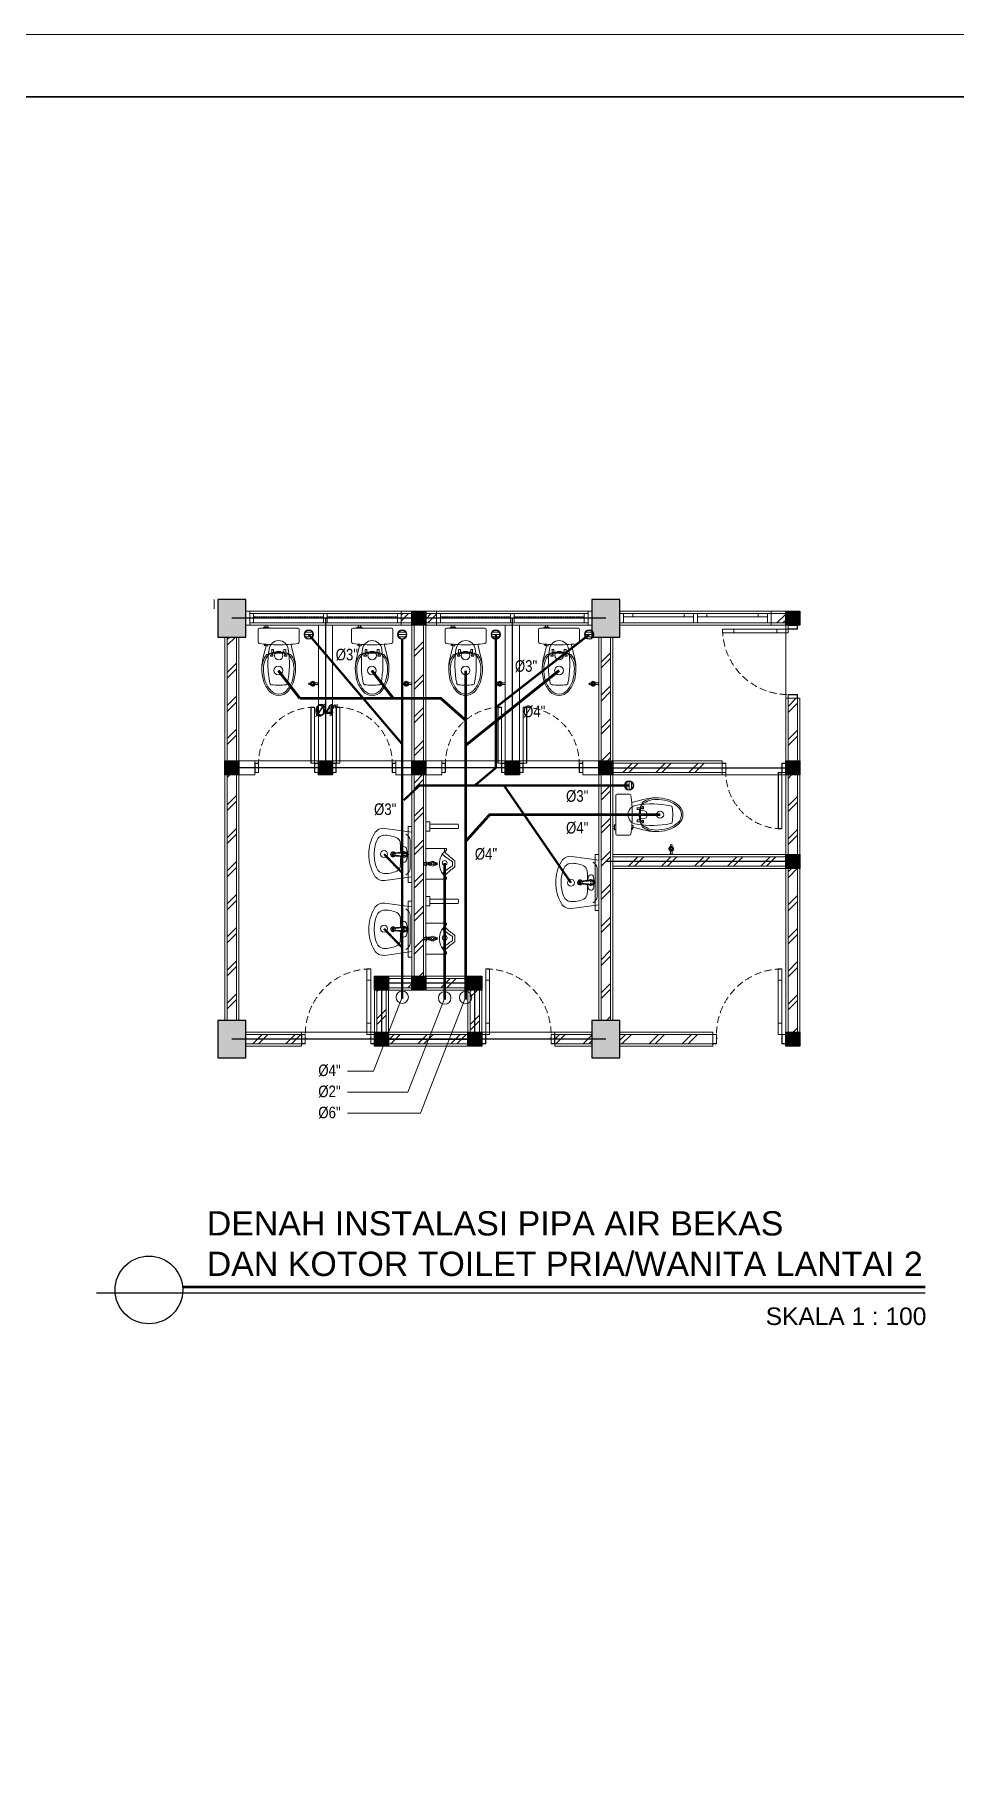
# Model space of a CAD drawing. Header units: millimetres. Extents: x -11 to 37583, y -101 to 28664.
# Drawn here: x 13374 to 16330, y 23124 to 28664 of the extents above; entities that cross this region are included whole.
import ezdxf
from ezdxf.enums import TextEntityAlignment as Align

# ---------------------------------------------------------------- set-up
doc = ezdxf.new("R2010")
doc.units = ezdxf.units.MM
for name, pattern in [('ACAD_ISO08W100', [36, 24, -3, 6, -3]), ('DASHED', [0.75, 0.5, -0.25]), ('HIDDEN', [0.375, 0.25, -0.125])]:
    doc.linetypes.add(name, pattern=pattern)
for name, color, linetype, lineweight in [('ars', 11, 'Continuous', 5), ('dinding', 5, 'Continuous', 15), ('GRS KOP', 1, 'Continuous', 35), ('KOLOM', 1, 'Continuous', 30), ('kop', 7, 'Continuous', 20), ('kus', 63, 'Continuous', 15), ('lan', 7, 'Continuous', 15), ('SANITAIR', 4, 'Continuous', 5), ('sol kol', 8, 'Continuous', 0)]:
    doc.layers.add(name, color=color, linetype=linetype, lineweight=lineweight)
doc.layers.add('as', color=1, linetype='Continuous', plot=False)
for name, color, linetype in [('D1', 1, 'Continuous'), ('D2', 3, 'Continuous'), ('HT', 8, 'Continuous'), ('JENDELA', 3, 'Continuous')]:
    doc.layers.add(name, color=color, linetype=linetype)
doc.styles.add('BARU', font='complex.shx')
doc.styles.add('NOT', font='ARIALN.TTF')
doc.styles.get("Standard").update_dxf_attribs({"font": 'arial.ttf'})
doc.styles.add('style2', font='verdana.ttf')
pattern_1 = [(45, (13257.82, 23018.58), (-53.033, 53.033), []), (45, (13276.57, 23018.58), (-53.033, 53.033), [])]

# ---------------------------------------------------------------- blocks, each defined once
blk = doc.blocks.new('KP')
at = {"layer": 'KOLOM'}
blk.add_lwpolyline([(0.075, -0.075), (-0.075, -0.075), (-0.075, 0.075), (0.075, 0.075), (0.075, -0.075)], dxfattribs=at)
blk = doc.blocks.new('washtafel L237 a')
for p, q in [((-0.279, -0.289), (-0.238, 0)), ((-0.238, 0), (0, 0)), ((0.238, 0), (0, 0)), ((0.279, -0.289), (0.238, 0)), ((-0.148, -0.019), (0, -0.019)), ((0, -0.179), (-0.006, -0.179)), ((0.148, -0.019), (0, -0.019)), ((0, -0.179), (0.006, -0.179)), ((0, -0.193), (-0.007, -0.193)), ((0, -0.202), (-0.007, -0.202)), ((0, -0.193), (0.007, -0.193)), ((0, -0.202), (0.007, -0.202))]:
    blk.add_line(p, q)
for centre, radius in [((-0.011, -0.085), 0.00488), ((0, -0.043), 0.00695), ((0, -0.043), 0.00529), ((0.011, -0.085), 0.00488)]:
    blk.add_circle(centre, radius)
for centre, radius, start, end in [((-0.148, -0.093), 0.0742, 90.0661, 157.5039), ((0.068, -0.281), 0.273, 154.0541, 184.6243), ((-0.117, -0.191), 0.0678, 92.544, 154.459), ((0.012, -2.103), 1.984, 91.1939, 93.8059), ((-0.055, -0.085), 0.0285, 98.132, 275.8135), ((-0.002, -0.336), 0.286, 89.6669, 101.6651), ((-0.049, -0.147), 0.0337, 40.1188, 95.4553), ((0, -0.084), 0.0312, 89.6915, 225.3566), ((-0.528, -0.216), 0.513, 2.5647, 13.8912), ((0.001, -0.2), 0.0272, 129.5111, 54.4666), ((0, -0.084), 0.0231, 89.5833, 212.8124), ((0.001, -0.2), 0.0234, 136.8784, 48.8129), ((-0.04, -0.126), 0.0267, 4.6349, 46.9394), ((-0.045, -0.113), 0.03, 5.694, 32.8124), ((-0.623, -0.171), 0.611, 359.8012, 5.694), ((-0.006, -0.173), 0.006, 179.8012, 270), ((0.002, -0.336), 0.286, 78.3349, 90.3331), ((0, -0.084), 0.0312, 314.6434, 90.3085), ((0, -0.084), 0.0231, 327.1876, 90.4167), ((0.006, -0.173), 0.006, 270, 0.1988), ((0.623, -0.171), 0.611, 174.306, 180.1988), ((0.04, -0.126), 0.0267, 133.0606, 175.3651), ((0.045, -0.113), 0.03, 147.1876, 174.306), ((0.528, -0.216), 0.513, 166.1088, 177.4353), ((0.049, -0.147), 0.0337, 84.5447, 139.8812), ((-0.012, -2.103), 1.984, 86.1941, 88.8061), ((0.055, -0.085), 0.0285, 264.1865, 81.868), ((0.117, -0.191), 0.0678, 25.541, 87.456), ((0.148, -0.093), 0.0742, 22.4961, 89.9339), ((-0.068, -0.281), 0.273, 355.3757, 25.9459), ((-0.17, -0.305), 0.11, 171.786, 240.1395), ((-0.119, -0.294), 0.0858, 186.0548, 250.1625), ((-0.007, -0.184), 0.009, 183.4751, 270), ((-0.007, -0.193), 0.009, 182.5647, 270), ((0.001, -0.2), 0.0119, 184.4951, 2.4242), ((0.007, -0.184), 0.009, 270, 356.5249), ((0.007, -0.193), 0.009, 270, 357.4353), ((0.119, -0.294), 0.0858, 289.8375, 353.9452), ((0.17, -0.305), 0.11, 299.8605, 8.214), ((-0.003, -0.017), 0.443, 239.9631, 270.4171), ((-0.001, 0.003), 0.406, 248.7209, 270.1375), ((0.001, 0.003), 0.406, 269.8625, 291.2791), ((0.003, -0.017), 0.443, 269.5829, 300.0369)]:
    blk.add_arc(centre, radius, start, end)
blk = doc.blocks.new('P 70')
at = {"linetype": 'HIDDEN', "ltscale": 0.3}
blk.add_lwpolyline([(-0.74, 0.1, -0.414214), (-0.04, 0.8, -1.303225)], format="xyb", dxfattribs=at)
for points in [[(-0.04, 0.8), (-0.08, 0.8), (-0.08, 0.68), (-0.04, 0.68)], [(-0.04, 0.68), (-0.08, 0.68), (-0.08, 0.22), (-0.04, 0.22)], [(-0.04, 0.1), (-0.08, 0.1), (-0.08, 0.22), (-0.04, 0.22)], [(-0.735, 0.06), (-0.74, 0.06), (-0.74, 0.061), (-0.74, 0.1), (-0.78, 0.1), (-0.78, 0), (-0.74, 0), (-0.74, 0.056), (-0.735, 0.058)], [(-0.742, 0.002), (-0.778, 0.002), (-0.778, 0.098), (-0.742, 0.098)], [(-0.045, 0.06), (-0.04, 0.06), (-0.04, 0.061), (-0.04, 0.1), (0, 0.1), (0, 0), (-0.04, 0), (-0.04, 0.056), (-0.045, 0.058)], [(-0.038, 0.002), (-0.002, 0.002), (-0.002, 0.098), (-0.038, 0.098)]]:
    blk.add_lwpolyline(points, close=True)
blk = doc.blocks.new('URINOIR ATAS')
for p, q in [((-0.165, 0), (-0.165, 0.215)), ((-0.16, 0.22), (-0.147, 0.22)), ((-0.133, 0.201), (-0.16, 0.201)), ((-0.133, 0.201), (-0.143, 0.218)), ((-0.027, 0.31), (0, 0.31)), ((-0.02, 0.286), (0, 0.286)), ((0.027, 0.31), (0, 0.31)), ((0.02, 0.286), (0, 0.286)), ((0.133, 0.201), (0.143, 0.218)), ((0.133, 0.201), (0.16, 0.201)), ((0.16, 0.22), (0.147, 0.22)), ((0.165, 0), (0.165, 0.215)), ((-0.165, 0), (0, 0)), ((-0.009, 0.01), (-0.026, 0)), ((-0.013, -0.017), (-0.013, 0)), ((-0.012, 0.117), (0.011, 0.117)), ((-0.011, 0.107), (0.011, 0.107)), ((-0.011, 0.097), (0.011, 0.097)), ((-0.009, 0.112), (-0.009, 0.107)), ((-0.009, 0.01), (0.011, 0.01)), ((-0.007, 0.113), (0.008, 0.113)), ((-0.003, 0.117), (-0.003, 0.113)), ((0.165, 0), (0, 0)), ((0.003, 0.117), (0.003, 0.113)), ((0.009, 0.112), (0.009, 0.107)), ((0.011, 0.01), (0.026, 0)), ((0.013, 0), (0.013, -0.017)), ((0.013, -0.017), (-0.013, -0.017))]:
    blk.add_line(p, q)
for points in [[(-0.011, 0.107, 0.164804), (-0.012, 0.107, 0.105758), (-0.013, 0.106, 0.068984), (-0.014, 0.104, 0.055178), (-0.014, 0.102, 0.055178), (-0.014, 0.1, 0.068984), (-0.013, 0.099, 0.105758), (-0.012, 0.098, 0.164804), (-0.011, 0.097, 0.164804), (-0.01, 0.098, 0.105758), (-0.009, 0.099, 0.068984), (-0.009, 0.1, 0.055178), (-0.009, 0.102, 0.055178), (-0.009, 0.104, 0.068984), (-0.009, 0.106, 0.105758), (-0.01, 0.107, 0.164804)], [(0, 0.097, 0.070821), (0.003, 0.098, 0.082428), (0.005, 0.099, 0.106823), (0.007, 0.101, 0.13413), (0.007, 0.102, 0.13413), (0.007, 0.104, 0.106823), (0.005, 0.106, 0.082428), (0.003, 0.107, 0.070821), (0, 0.107, 0.070821), (-0.003, 0.107, 0.082428), (-0.005, 0.106, 0.106823), (-0.007, 0.104, 0.13413), (-0.007, 0.102, 0.13413), (-0.007, 0.101, 0.106823), (-0.005, 0.099, 0.082428), (-0.003, 0.098, 0.070821)], [(0.011, 0.107, 0.164804), (0.01, 0.107, 0.105758), (0.009, 0.106, 0.068984), (0.009, 0.104, 0.055178), (0.008, 0.102, 0.055178), (0.009, 0.1, 0.068984), (0.009, 0.099, 0.105758), (0.01, 0.098, 0.164804), (0.011, 0.097, 0.164804), (0.012, 0.098, 0.105758), (0.013, 0.099, 0.068984), (0.013, 0.1, 0.055178), (0.014, 0.102, 0.055178), (0.014, 0.104, 0.068984), (0.013, 0.106, 0.105758), (0.012, 0.107, 0.164804)]]:
    blk.add_lwpolyline(points, format="xyb", close=True)
blk.add_lwpolyline([(0.007, 0.061), (0.013, 0.072), (0.007, 0.082), (-0.006, 0.082), (-0.012, 0.072), (-0.006, 0.061)], close=True)
for centre, radius in [((0, 0.072), 0.025), ((0, 0.032), 0.0106), ((0, 0.032), 0.00723)]:
    blk.add_circle(centre, radius)
for centre, radius, start, end in [((-0.16, 0.215), 0.005, 90, 180), ((-0.16, 0.196), 0.005, 90, 180), ((-0.147, 0.215), 0.005, 30.5859, 90), ((-0.151, 0.256), 0.055, 287.3602, 311.4179), ((0.001, 0.332), 0.187, 224.1477, 269.6422), ((-0.614, 0.718), 0.709, 314.7654, 324.2179), ((-0.477, 0.536), 0.518, 315.9836, 330.7336), ((-0.027, 0.295), 0.0148, 90, 144.2179), ((-0.02, 0.28), 0.00593, 90, 150.7336), ((-0.001, 0.332), 0.187, 270.3578, 315.8523), ((0.02, 0.28), 0.00593, 29.2664, 90), ((0.477, 0.536), 0.518, 209.2664, 224.0164), ((0.027, 0.295), 0.0148, 35.7821, 90), ((0.614, 0.718), 0.709, 215.7821, 225.2346), ((0.151, 0.256), 0.055, 228.5821, 252.6398), ((0.147, 0.215), 0.005, 90, 149.4141), ((0.16, 0.215), 0.005, 0, 90), ((0.16, 0.196), 0.005, 0, 90), ((0.12, 0.057), 0.137, 181.3482, 199.9236), ((0, 0.106), 0.0162, 43.0169, 136.9831), ((-0.007, 0.112), 0.00119, 90, 180), ((0.008, 0.112), 0.00119, 0, 90), ((-0.19, 0.062), 0.208, 345.4703, 357.6692)]:
    blk.add_arc(centre, radius, start, end)
blk = doc.blocks.new('P 60')
at = {"linetype": 'HIDDEN', "ltscale": 0.3}
blk.add_lwpolyline([(-0.64, 0.1, -0.414214), (-0.04, 0.7, -1.303225)], format="xyb", dxfattribs=at)
for points in [[(-0.04, 0.7), (-0.04, 0.1), (-0.08, 0.1), (-0.08, 0.7)], [(-0.042, 0.698), (-0.042, 0.102), (-0.078, 0.102), (-0.078, 0.698)], [(-0.635, 0.06), (-0.64, 0.06), (-0.64, 0.061), (-0.64, 0.1), (-0.68, 0.1), (-0.68, 0), (-0.64, 0), (-0.64, 0.056), (-0.635, 0.058)], [(-0.642, 0.002), (-0.678, 0.002), (-0.678, 0.098), (-0.642, 0.098)], [(-0.045, 0.06), (-0.04, 0.06), (-0.04, 0.061), (-0.04, 0.1), (0, 0.1), (0, 0), (-0.04, 0), (-0.04, 0.056), (-0.045, 0.058)], [(-0.038, 0.002), (-0.002, 0.002), (-0.002, 0.098), (-0.038, 0.098)]]:
    blk.add_lwpolyline(points, close=True)
blk = doc.blocks.new('KRAN ATAS')
for p, q in [((-0.019, 0.001), (-0.019, 0)), ((-0.019, 0), (0, 0)), ((-0.018, 0.002), (0, 0.002)), ((-0.009, 0.006), (-0.009, 0.04)), ((0.018, 0.002), (0, 0.002)), ((0.019, 0), (0, 0)), ((0.009, 0.006), (0.009, 0.04)), ((0.019, 0.001), (0.019, 0))]:
    blk.add_line(p, q)
for centre, radius, start, end in [((-0.021, 0.06), 0.0057, 92.509, 270.0343), ((-0.02, 0.06), 0.0057, 105.45, 257.2407), ((0, 0.06), 0.0223, 89.786, 270.2141), ((-0.015, 0.075), 0.0057, 47.464, 224.6597), ((-0.015, 0.074), 0.0057, 60.3207, 212.5415), ((-0.014, 0.046), 0.0057, 154.4974, 295.7282), ((-0.015, 0.045), 0.0057, 142.579, 307.6346), ((-0.018, 0.001), 0.0005, 90, 180), ((0, 0.06), 0.0162, 89.7094, 270.2949), ((-0.013, 0.006), 0.004, 270, 0), ((-0.041, 0.09), 0.0331, 343.1048, 7.2203), ((0, 0.06), 0.0102, 89.532, 270.4679), ((0, 0.096), 0.00865, 90, 191.4881), ((0, 0.08), 0.0057, 89.095, 165.324), ((0, 0.079), 0.0057, 89.095, 152.5938), ((0, 0.041), 0.0057, 205.9652, 266.0615), ((0, 0.04), 0.0057, 191.86, 266.0615), ((0, 0.096), 0.00865, 348.5119, 90), ((0, 0.08), 0.0057, 14.676, 90.905), ((0, 0.079), 0.0057, 27.4062, 90.905), ((0, 0.06), 0.0223, 269.7859, 90.214), ((0, 0.06), 0.0162, 269.7051, 90.2906), ((0, 0.06), 0.0102, 269.5321, 90.468), ((0, 0.04), 0.0057, 273.9385, 348.14), ((0, 0.041), 0.0057, 273.9385, 334.0348), ((0.041, 0.09), 0.0331, 172.7797, 196.8952), ((0.013, 0.006), 0.004, 180, 270), ((0.015, 0.045), 0.0057, 232.3654, 37.421), ((0.015, 0.075), 0.0057, 315.3403, 132.536), ((0.015, 0.074), 0.0057, 327.4585, 119.6793), ((0.014, 0.046), 0.0057, 244.2718, 25.5026), ((0.018, 0.001), 0.0005, 0, 90), ((0.021, 0.06), 0.0057, 269.9657, 87.491), ((0.02, 0.06), 0.0057, 282.7593, 74.55)]:
    blk.add_arc(centre, radius, start, end)
blk = doc.blocks.new('CLOSET ATAS')
for p, q in [((0, 0.207), (0, 0)), ((0.014, 0.22), (0.148, 0.22)), ((0, -0.206), (0, 0)), ((0.171, 0.13), (0.294, 0.161)), ((0.228, 0.073), (0.228, 0.058)), ((0.231, 0.075), (0.273, 0.075)), ((0.231, 0.055), (0.256, 0.055)), ((0.256, 0.055), (0.259, 0.063)), ((0.256, 0.055), (0.256, 0)), ((0.256, -0.055), (0.256, 0)), ((0.259, 0.063), (0.273, 0.063)), ((0.266, 0.075), (0.266, 0.088)), ((0.266, 0.063), (0.266, 0)), ((0.266, -0.063), (0.266, 0)), ((0.273, 0.075), (0.273, 0.063)), ((0.282, 0.125), (0.282, 0.107)), ((0.285, 0.085), (0.285, 0.065)), ((0.296, 0.088), (0.288, 0.088)), ((0.296, 0.062), (0.288, 0.062)), ((0.299, 0.085), (0.299, 0.065)), ((-0.013, -0.124), (-0.031, -0.124)), ((-0.031, -0.124), (-0.031, -0.146)), ((-0.031, -0.146), (-0.013, -0.146)), ((-0.013, -0.107), (-0.013, -0.164)), ((0.171, -0.138), (0.185, -0.138)), ((0.173, -0.116), (0.185, -0.116)), ((0.173, -0.151), (0.173, -0.138)), ((0.175, -0.154), (0.182, -0.154)), ((0.184, -0.138), (0.184, -0.151)), ((0.188, -0.119), (0.188, -0.136)), ((0.188, -0.134), (0.294, -0.161)), ((0.228, -0.073), (0.228, -0.058)), ((0.231, -0.055), (0.256, -0.055)), ((0.231, -0.075), (0.273, -0.075)), ((0.256, -0.055), (0.259, -0.063)), ((0.259, -0.063), (0.273, -0.063)), ((0.266, -0.075), (0.266, -0.088)), ((0.273, -0.075), (0.273, -0.063)), ((0.282, -0.125), (0.282, -0.107)), ((0.285, -0.065), (0.285, -0.085)), ((0.296, -0.062), (0.288, -0.062)), ((0.296, -0.088), (0.288, -0.088)), ((0.299, -0.065), (0.299, -0.085)), ((0.014, -0.22), (0.148, -0.22))]:
    blk.add_line(p, q)
blk.add_circle((0.292, 0), 0.046)
for centre, radius, start, end in [((0.014, 0.207), 0.0135, 90, 180), ((0.148, 0.205), 0.015, 8.087, 90), ((-1.27, 0.004), 1.447, 359.8599, 8.087), ((0.235, 0), 0.103, 95.4936, 264.5064), ((-1.27, -0.004), 1.447, 351.913, 0.1401), ((0.385, -0.951), 1.066, 79.0461, 98.6197), ((0.231, 0.073), 0.00271, 90, 180), ((0.231, 0.058), 0.00271, 180, 270), ((0.271, 0.088), 0.005, 138.7405, 180), ((0.429, -0.051), 0.215, 89.4826, 138.7405), ((0.287, 0.125), 0.005, 128.7411, 180), ((0.429, -0.051), 0.231, 89.4826, 128.7411), ((0.288, 0.085), 0.00307, 90, 180), ((0.288, 0.065), 0.00307, 180, 270), ((0.431, -0.32), 0.5, 75.2789, 105.8515), ((0.296, 0.085), 0.00307, 0, 90), ((0.296, 0.065), 0.00307, 270, 0), ((0.431, -0.32), 0.484, 75.2789, 90), ((0.465, -0.141), 0.302, 48.5371, 73.1314), ((0.465, -0.141), 0.318, 48.5371, 73.1314), ((0.585, 0.076), 0.02, 7.8459, 81.6038), ((0.035, 0), 0.575, 352.1541, 7.8459), ((0.59, 0), 0.114, 0, 48.6581), ((0.59, 0), 0.114, 311.3419, 0), ((0.59, 0), 0.13, 0, 48.6581), ((0.59, 0), 0.13, 311.3419, 0), ((-0.016, -0.123), 0.0171, 24.4122, 79.3868), ((-0.016, -0.147), 0.0171, 280.6132, 335.5878), ((0.175, -0.151), 0.00271, 180, 270), ((0.182, -0.151), 0.00271, 270, 0), ((0.185, -0.119), 0.00271, 0, 90), ((0.185, -0.136), 0.00271, 270, 0), ((0.385, 0.948), 1.063, 261.358, 280.9763), ((0.231, -0.058), 0.00271, 90, 180), ((0.231, -0.073), 0.00271, 180, 270), ((0.271, -0.088), 0.005, 180, 221.2595), ((0.429, 0.051), 0.215, 221.2595, 270.5174), ((0.287, -0.125), 0.005, 180, 231.2589), ((0.429, 0.051), 0.231, 231.2589, 270.5174), ((0.288, -0.065), 0.00307, 90, 180), ((0.288, -0.085), 0.00307, 180, 270), ((0.431, 0.32), 0.5, 254.1485, 284.7211), ((0.296, -0.065), 0.00307, 0, 90), ((0.296, -0.085), 0.00307, 270, 0), ((0.431, 0.32), 0.484, 270, 284.7211), ((0.465, 0.141), 0.302, 286.8686, 311.4629), ((0.465, 0.141), 0.318, 286.8686, 311.4629), ((0.585, -0.076), 0.02, 278.3962, 352.1541), ((0.014, -0.206), 0.0135, 180, 270), ((0.148, -0.205), 0.015, 270, 351.913)]:
    blk.add_arc(centre, radius, start, end)
blk = doc.blocks.new('*X4')
at = {"color": 0}
for p, q in [((18.499, 19.218), (18.572, 19.218)), ((18.491, 19.193), (18.579, 19.193)), ((18.499, 19.168), (18.572, 19.168))]:
    blk.add_line(p, q, dxfattribs=at)
blk = doc.blocks.new('SFLOOR')
for radius in [0.05, 0.0442]:
    blk.add_circle((0, 0), radius)
blk.add_blockref('*X4', (-18.535, -19.193))
blk = doc.blocks.new('K1')
at = {"layer": 'KOLOM'}
blk.add_lwpolyline([(0.2, 0.15), (-0.2, 0.15), (-0.2, -0.15), (0.2, -0.15), (0.2, 0.15)], dxfattribs=at)
blk = doc.blocks.new('kop')
at = {"layer": 'GRS KOP'}
blk.add_lwpolyline([(1, 54), (83, 54), (83, 1), (1, 1)], close=True, dxfattribs=at)
at = {"layer": 'kop', "color": 7}
blk.add_line((84, 55), (0, 55), dxfattribs=at)
at = {"layer": 'kop', "style": 'BARU', "flags": 4}
for p, height in [((73.8, 5.4), 0.35), ((80.303, 5.382), 0.25), ((73.8, 4.9), 0.35), ((80.303, 4.882), 0.25), ((73.8, 4.4), 0.35), ((80.303, 4.382), 0.25)]:
    blk.add_attdef('-', p, '', height=height, dxfattribs=at)
at = {"layer": 'kop', "flags": 4}
for tag, p in [('AR-00', (78.057, 2.648)), ('00', (81.238, 2.647))]:
    blk.add_attdef(tag, text='', height=0.35, dxfattribs=at).set_placement(p, align=Align.MIDDLE)

msp = doc.modelspace()

# ---------------------------------------------------------------- hatches: boundary and pattern name
at = {"layer": 'ars'}
h = msp.add_hatch(dxfattribs=at)
h.set_pattern_fill('TEMBOK', color=256, scale=75)
h.set_pattern_definition([(45, (14373.82, 23866.08), (-53.033, 53.033), []), (45, (14392.57, 23866.08), (-53.033, 53.033), [])])
h.paths.add_polyline_path([(14585.3, 26806.1), (14550.8, 26806.1), (14550.8, 26776.1), (14585.3, 26776.1)])
h = msp.add_hatch(dxfattribs=at)
h.set_pattern_fill('TEMBOK', color=256, scale=75)
h.set_pattern_definition(pattern_1)
h.paths.add_polyline_path([(14592.8, 26768.6), (14592.8, 25643.6), (14622.8, 25643.6), (14622.8, 26768.6)])
h = msp.add_hatch(dxfattribs=at)
h.set_pattern_fill('TEMBOK', color=256, scale=75)
h.set_pattern_definition([(45, (14465.32, 23866.08), (-53.033, 53.033), []), (45, (14484.07, 23866.08), (-53.033, 53.033), [])])
h.paths.add_polyline_path([(14664.8, 26806.1), (14630.3, 26806.1), (14630.3, 26776.1), (14664.8, 26776.1)])
h = msp.add_hatch(dxfattribs=at)
h.set_pattern_fill('TEMBOK', color=256, scale=75)
h.set_pattern_definition([(45, (13166.32, 23018.58), (-53.033, 53.033), []), (45, (13185.07, 23018.58), (-53.033, 53.033), [])])
h.paths.add_polyline_path([(15785.3, 26806.1), (15738.8, 26806.1), (15738.8, 26776.1), (15785.3, 26776.1)])
h = msp.add_hatch(dxfattribs=at)
h.set_pattern_fill('TEMBOK', color=256, scale=75)
h.set_pattern_definition(pattern_1)
h.paths.add_polyline_path([(14022.8, 26333.6), (14022.8, 26731.1), (13992.8, 26731.1), (13992.8, 26333.6)])
h = msp.add_hatch(dxfattribs=at)
h.set_pattern_fill('TEMBOK', color=256, scale=75)
h.set_pattern_definition(pattern_1)
h.paths.add_polyline_path([(15222.8, 25501.1), (15222.8, 26731.1), (15192.8, 26731.1), (15192.8, 25501.1)])
h = msp.add_hatch(dxfattribs=at)
h.set_pattern_fill('TEMBOK', color=256, scale=75)
h.set_pattern_definition(pattern_1)
h.paths.add_polyline_path([(15822.8, 26333.6), (15822.8, 26534.6), (15792.8, 26534.6), (15792.8, 26333.6)])
h = msp.add_hatch(dxfattribs=at)
h.set_pattern_fill('TEMBOK', color=256, scale=75)
h.set_pattern_definition(pattern_1)
h.paths.add_polyline_path([(15230.3, 26296.1), (15581.3, 26296.1), (15581.3, 26326.1), (15230.3, 26326.1)])
h = msp.add_hatch(dxfattribs=at)
h.set_pattern_fill('TEMBOK', color=256, scale=75)
h.set_pattern_definition(pattern_1)
h.paths.add_polyline_path([(13992.8, 26288.6), (13992.8, 25501.1), (14022.8, 25501.1), (14022.8, 26288.6)])
h = msp.add_hatch(dxfattribs=at)
h.set_pattern_fill('TEMBOK', color=256, scale=75)
h.set_pattern_definition(pattern_1)
h.paths.add_polyline_path([(15792.8, 26288.6), (15792.8, 25463.6), (15822.8, 25463.6), (15822.8, 26288.6)])
h = msp.add_hatch(dxfattribs=at)
h.set_pattern_fill('TEMBOK', color=256, scale=75)
h.set_pattern_definition(pattern_1)
h.paths.add_polyline_path([(15230.3, 25996.1), (15785.3, 25996.1), (15785.3, 26026.1), (15230.3, 26026.1)])
h = msp.add_hatch(dxfattribs=at)
h.set_pattern_fill('TEMBOK', color=256, scale=75)
h.set_pattern_definition(pattern_1)
h.paths.add_polyline_path([(14472.8, 25598.6), (14472.8, 25463.6), (14502.8, 25463.6), (14502.8, 25598.6)])
h = msp.add_hatch(dxfattribs=at)
h.set_pattern_fill('TEMBOK', color=256, scale=75)
h.set_pattern_definition(pattern_1)
h.paths.add_polyline_path([(14765.3, 25636.1), (14510.3, 25636.1), (14510.3, 25606.1), (14765.3, 25606.1)])
h = msp.add_hatch(dxfattribs=at)
h.set_pattern_fill('TEMBOK', color=256, scale=75)
h.set_pattern_definition(pattern_1)
h.paths.add_polyline_path([(14772.8, 25598.6), (14772.8, 25463.6), (14802.8, 25463.6), (14802.8, 25598.6)])
h = msp.add_hatch(dxfattribs=at)
h.set_pattern_fill('TEMBOK', color=256, scale=75)
h.set_pattern_definition(pattern_1)
h.paths.add_polyline_path([(14052.8, 25456.1), (14231.3, 25456.1), (14231.3, 25426.1), (14052.8, 25426.1)])
h = msp.add_hatch(dxfattribs=at)
h.set_pattern_fill('TEMBOK', color=256, scale=75)
h.set_pattern_definition(pattern_1)
h.paths.add_polyline_path([(14765.3, 25456.1), (14510.3, 25456.1), (14510.3, 25426.1), (14765.3, 25426.1)])
h = msp.add_hatch(dxfattribs=at)
h.set_pattern_fill('TEMBOK', color=256, scale=75)
h.set_pattern_definition(pattern_1)
h.paths.add_polyline_path([(15162.8, 25456.1), (15044.3, 25456.1), (15044.3, 25426.1), (15162.8, 25426.1)])
h = msp.add_hatch(dxfattribs=at)
h.set_pattern_fill('TEMBOK', color=256, scale=75)
h.set_pattern_definition(pattern_1)
h.paths.add_polyline_path([(15252.8, 25426.1), (15551.3, 25426.1), (15551.3, 25456.1), (15252.8, 25456.1)])
at = {"layer": 'sol kol'}
for points in [[(13962.8, 26851.1), (13962.8, 26731.1), (14052.8, 26731.1), (14052.8, 26851.1)], [(15162.8, 26851.1), (15162.8, 26731.1), (15252.8, 26731.1), (15252.8, 26851.1)], [(14585.3, 26813.6), (14630.3, 26813.6), (14630.3, 26768.6), (14585.3, 26768.6)], [(15830.3, 26768.6), (15785.3, 26768.6), (15785.3, 26813.6), (15830.3, 26813.6)], [(13985.3, 26333.6), (14030.3, 26333.6), (14030.3, 26288.6), (13985.3, 26288.6)], [(14285.3, 26333.6), (14330.3, 26333.6), (14330.3, 26288.6), (14285.3, 26288.6)], [(14585.3, 26333.6), (14630.3, 26333.6), (14630.3, 26288.6), (14585.3, 26288.6)], [(14885.3, 26333.6), (14930.3, 26333.6), (14930.3, 26288.6), (14885.3, 26288.6)], [(15185.3, 26333.6), (15230.3, 26333.6), (15230.3, 26288.6), (15185.3, 26288.6)], [(15830.3, 26288.6), (15785.3, 26288.6), (15785.3, 26333.6), (15830.3, 26333.6)], [(15830.3, 25988.6), (15785.3, 25988.6), (15785.3, 26033.6), (15830.3, 26033.6)], [(14465.3, 25643.6), (14510.3, 25643.6), (14510.3, 25598.6), (14465.3, 25598.6)], [(14585.3, 25643.6), (14630.3, 25643.6), (14630.3, 25598.6), (14585.3, 25598.6)], [(14765.3, 25643.6), (14810.3, 25643.6), (14810.3, 25598.6), (14765.3, 25598.6)], [(13962.8, 25501.1), (13962.8, 25381.1), (14052.8, 25381.1), (14052.8, 25501.1)], [(15162.8, 25501.1), (15162.8, 25381.1), (15252.8, 25381.1), (15252.8, 25501.1)], [(14465.3, 25463.6), (14510.3, 25463.6), (14510.3, 25418.6), (14465.3, 25418.6)], [(14765.3, 25463.6), (14810.3, 25463.6), (14810.3, 25418.6), (14765.3, 25418.6)], [(15830.3, 25418.6), (15785.3, 25418.6), (15785.3, 25463.6), (15830.3, 25463.6)]]:
    msp.add_hatch(color=256, dxfattribs=at).paths.add_polyline_path(points)

# ---------------------------------------------------------------- linework, layer by layer
at = {"layer": 'ars'}
for points in [[(14585.3, 26806.1), (14550.8, 26806.1), (14550.8, 26776.1), (14585.3, 26776.1)], [(14592.8, 26768.6), (14592.8, 25643.6), (14622.8, 25643.6), (14622.8, 26768.6)], [(14664.8, 26806.1), (14630.3, 26806.1), (14630.3, 26776.1), (14664.8, 26776.1)], [(15785.3, 26806.1), (15738.8, 26806.1), (15738.8, 26776.1), (15785.3, 26776.1)], [(14022.8, 26333.6), (14022.8, 26731.1), (13992.8, 26731.1), (13992.8, 26333.6)], [(15222.8, 25501.1), (15222.8, 26731.1), (15192.8, 26731.1), (15192.8, 25501.1)], [(15822.8, 26333.6), (15822.8, 26534.6), (15792.8, 26534.6), (15792.8, 26333.6)], [(15230.3, 26296.1), (15581.3, 26296.1), (15581.3, 26326.1), (15230.3, 26326.1)], [(13992.8, 26288.6), (13992.8, 25501.1), (14022.8, 25501.1), (14022.8, 26288.6)], [(15792.8, 26288.6), (15792.8, 25463.6), (15822.8, 25463.6), (15822.8, 26288.6)], [(14643.4, 26108.6), (14643.4, 26138.6), (14630.3, 26138.6), (14630.3, 26108.6)], [(15230.3, 25996.1), (15785.3, 25996.1), (15785.3, 26026.1), (15230.3, 26026.1)], [(14643.4, 25868.6), (14643.4, 25898.6), (14630.3, 25898.6), (14630.3, 25868.6)], [(14472.8, 25598.6), (14472.8, 25463.6), (14502.8, 25463.6), (14502.8, 25598.6)], [(14765.3, 25636.1), (14510.3, 25636.1), (14510.3, 25606.1), (14765.3, 25606.1)], [(14772.8, 25598.6), (14772.8, 25463.6), (14802.8, 25463.6), (14802.8, 25598.6)], [(14052.8, 25456.1), (14231.3, 25456.1), (14231.3, 25426.1), (14052.8, 25426.1)], [(14765.3, 25456.1), (14510.3, 25456.1), (14510.3, 25426.1), (14765.3, 25426.1)], [(15162.8, 25456.1), (15044.3, 25456.1), (15044.3, 25426.1), (15162.8, 25426.1)], [(15252.8, 25426.1), (15551.3, 25426.1), (15551.3, 25456.1), (15252.8, 25456.1)]]:
    msp.add_lwpolyline(points, close=True, dxfattribs=at)
at = {"layer": 'as'}
for points in [[(15207.8, 26791.1), (14007.8, 26791.1)], [(14307.8, 26791.1), (14307.8, 26311.1)], [(14907.8, 26791.1), (14907.8, 26311.1)], [(14607.8, 26311.1), (14007.8, 26311.1)], [(15207.8, 26311.1), (14607.8, 26311.1)], [(15207.8, 26311.1), (15807.8, 26311.1)], [(15807.8, 26011.1), (15207.8, 26011.1)], [(15207.8, 25441.1), (14007.8, 25441.1)]]:
    msp.add_lwpolyline(points, dxfattribs=at)
msp.add_lwpolyline([(14787.8, 25441.1), (14787.8, 25621.1), (14487.8, 25621.1), (14487.8, 25441.1)], close=True, dxfattribs=at)
at = {"layer": 'D1', "color": 7, "const_width": 8.75}
msp.add_lwpolyline([(13849.4, 24645.9), (16233.5, 24645.9)], dxfattribs=at)
at = {"layer": 'D1', "color": 7}
msp.add_circle((13741.2, 24636.4), 108.6, dxfattribs=at)
at = {"layer": 'D2', "color": 6, "linetype": 'DASHED', "ltscale": 32.5, "const_width": 7.2}
for points in [[(14254.5, 26739), (14554.5, 26387.1)], [(14554.5, 26724), (14554.5, 25569.7)], [(14787, 26254.5), (14854.5, 26311.1), (14854.5, 26739)], [(15154.5, 26739), (14854.5, 26505.1)], [(15282.4, 26254.5), (14609.6, 26254.5), (14559.3, 26207.6)], [(15096, 25942.7), (14881.3, 26254.5)], [(14495.9, 26034.9), (14554.5, 25974)], [(14495.9, 25795.5), (14554.5, 25734.6)]]:
    msp.add_lwpolyline(points, dxfattribs=at)
at = {"layer": 'dinding'}
for points in [[(14052.8, 26813.6), (14064.8, 26813.6), (14064.8, 26768.6), (14052.8, 26768.6)], [(14285.3, 26768.6), (14285.3, 26333.6), (14330.3, 26333.6), (14330.3, 26768.6)], [(14550.8, 26813.6), (14585.3, 26813.6), (14585.3, 26768.6), (14550.8, 26768.6)], [(14585.3, 26768.6), (14585.3, 25643.6), (14630.3, 25643.6), (14630.3, 26768.6)], [(14664.8, 26813.6), (14630.3, 26813.6), (14630.3, 26768.6), (14664.8, 26768.6)], [(14885.3, 26768.6), (14885.3, 26333.6), (14930.3, 26333.6), (14930.3, 26768.6)], [(15162.8, 26813.6), (15150.8, 26813.6), (15150.8, 26768.6), (15162.8, 26768.6)], [(15785.3, 26813.6), (15738.8, 26813.6), (15738.8, 26768.6), (15785.3, 26768.6)], [(14030.3, 26333.6), (14030.3, 26731.1), (13985.3, 26731.1), (13985.3, 26333.6)], [(15230.3, 25501.1), (15230.3, 26731.1), (15185.3, 26731.1), (15185.3, 25501.1)], [(15830.3, 26333.6), (15830.3, 26534.6), (15785.3, 26534.6), (15785.3, 26333.6)], [(14081.3, 26333.6), (14030.3, 26333.6), (14030.3, 26288.6), (14081.3, 26288.6)], [(14585.3, 26333.6), (14534.3, 26333.6), (14534.3, 26288.6), (14585.3, 26288.6)], [(14681.3, 26333.6), (14630.3, 26333.6), (14630.3, 26288.6), (14681.3, 26288.6)], [(15185.3, 26333.6), (15134.3, 26333.6), (15134.3, 26288.6), (15185.3, 26288.6)], [(15230.3, 26288.6), (15581.3, 26288.6), (15581.3, 26333.6), (15230.3, 26333.6)], [(13985.3, 26288.6), (13985.3, 25501.1), (14030.3, 25501.1), (14030.3, 26288.6)], [(15785.3, 26288.6), (15785.3, 25463.6), (15830.3, 25463.6), (15830.3, 26288.6)], [(15230.3, 25988.6), (15785.3, 25988.6), (15785.3, 26033.6), (15230.3, 26033.6)], [(14465.3, 25598.6), (14465.3, 25463.6), (14510.3, 25463.6), (14510.3, 25598.6)], [(14765.3, 25643.6), (14510.3, 25643.6), (14510.3, 25598.6), (14765.3, 25598.6)], [(14765.3, 25598.6), (14765.3, 25463.6), (14810.3, 25463.6), (14810.3, 25598.6)], [(14052.8, 25463.6), (14231.3, 25463.6), (14231.3, 25418.6), (14052.8, 25418.6)], [(14765.3, 25463.6), (14510.3, 25463.6), (14510.3, 25418.6), (14765.3, 25418.6)], [(15162.8, 25463.6), (15044.3, 25463.6), (15044.3, 25418.6), (15162.8, 25418.6)], [(15252.8, 25418.6), (15551.3, 25418.6), (15551.3, 25463.6), (15252.8, 25463.6)]]:
    msp.add_lwpolyline(points, close=True, dxfattribs=at)
at = {"layer": 'HT'}
msp.add_line((13572.5, 24626.9), (16233.5, 24626.9), dxfattribs=at)
at = {"layer": 'JENDELA', "color": 5, "linetype": 'ACAD_ISO08W100', "ltscale": 2.2, "const_width": 9}
for points in [[(14156.7, 26623.6), (14225.9, 26534.1)], [(14456.7, 26623.6), (14525.9, 26534.1)], [(14757.8, 26623.6), (14757.8, 25567.2)], [(15057.8, 26623.6), (14757.8, 26383.3)], [(14225.9, 26534.1), (14678.5, 26534.1), (14757.8, 26464.1)], [(15382.4, 26161.1), (14835.2, 26161.1), (14757.8, 26075.4)], [(14690.7, 26006.1), (14690.7, 25567.2)]]:
    msp.add_lwpolyline(points, dxfattribs=at)
at = {"layer": 'kop', "color": 7}
msp.add_line((19656.5, 28663.9), (2856.5, 28663.9), dxfattribs=at)
at = {"layer": 'kus'}
for p, q in [((13950.8, 26821.1), (13950.8, 26851.1)), ((14076.8, 26806.1), (14301.8, 26806.1)), ((14076.8, 26776.1), (14301.8, 26776.1)), ((14313.8, 26806.1), (14538.8, 26806.1)), ((14313.8, 26776.1), (14538.8, 26776.1)), ((14901.8, 26806.1), (14676.8, 26806.1)), ((14901.8, 26776.1), (14676.8, 26776.1)), ((15138.8, 26806.1), (14913.8, 26806.1)), ((15138.8, 26776.1), (14913.8, 26776.1)), ((15264.8, 26806.1), (15489.8, 26806.1)), ((15264.8, 26795.6), (15489.8, 26795.6)), ((15264.8, 26776.1), (15489.8, 26776.1)), ((15294.8, 26795.6), (15294.8, 26806.1)), ((15459.8, 26795.6), (15459.8, 26806.1)), ((15501.8, 26806.1), (15726.8, 26806.1)), ((15501.8, 26795.6), (15726.8, 26795.6)), ((15501.8, 26776.1), (15726.8, 26776.1)), ((15531.8, 26795.6), (15531.8, 26806.1)), ((15696.8, 26795.6), (15696.8, 26806.1))]:
    msp.add_line(p, q, dxfattribs=at)
at = {"layer": 'kus', "linetype": 'HIDDEN'}
for p, q in [((14076.8, 26795.6), (14301.8, 26795.6)), ((14313.8, 26795.6), (14538.8, 26795.6)), ((14901.8, 26795.6), (14676.8, 26795.6)), ((15138.8, 26795.6), (14913.8, 26795.6))]:
    msp.add_line(p, q, dxfattribs=at)
at = {"layer": 'kus'}
for points in [[(14064.8, 26806.1), (14076.8, 26806.1), (14076.8, 26776.1), (14064.8, 26776.1)], [(14301.8, 26806.1), (14313.8, 26806.1), (14313.8, 26776.1), (14301.8, 26776.1)], [(14538.8, 26806.1), (14550.8, 26806.1), (14550.8, 26776.1), (14538.8, 26776.1)], [(14676.8, 26806.1), (14664.8, 26806.1), (14664.8, 26776.1), (14676.8, 26776.1)], [(14913.8, 26806.1), (14901.8, 26806.1), (14901.8, 26776.1), (14913.8, 26776.1)], [(15150.8, 26806.1), (15138.8, 26806.1), (15138.8, 26776.1), (15150.8, 26776.1)], [(15252.8, 26806.1), (15264.8, 26806.1), (15264.8, 26776.1), (15252.8, 26776.1)], [(15489.8, 26806.1), (15501.8, 26806.1), (15501.8, 26776.1), (15489.8, 26776.1)], [(15726.8, 26806.1), (15738.8, 26806.1), (15738.8, 26776.1), (15726.8, 26776.1)]]:
    msp.add_lwpolyline(points, close=True, dxfattribs=at)
at = {"layer": 'lan'}
for p, q in [((15785.3, 26534.6), (15785.3, 26768.6)), ((14081.3, 26333.6), (14285.3, 26333.6)), ((14330.3, 26333.6), (14534.3, 26333.6)), ((14681.3, 26333.6), (14885.3, 26333.6)), ((14930.3, 26333.6), (15134.3, 26333.6)), ((15581.3, 26288.6), (15785.3, 26288.6)), ((14554.5, 25575.6), (14462, 25338.3)), ((14690.7, 25573.1), (14572.7, 25270.7)), ((14757.8, 25574.7), (14612.8, 25203.1)), ((14231.3, 25463.6), (14465.3, 25463.6)), ((14810.3, 25463.6), (15044.3, 25463.6)), ((14462, 25338.3), (14378.5, 25338.3)), ((14572.7, 25270.7), (14378.5, 25270.7)), ((14612.8, 25203.1), (14378.5, 25203.1))]:
    msp.add_line(p, q, dxfattribs=at)
for points in [[(14064.8, 26813.6), (14550.8, 26813.6), (14550.8, 26768.6), (14064.8, 26768.6)], [(15150.8, 26813.6), (14664.8, 26813.6), (14664.8, 26768.6), (15150.8, 26768.6)], [(15252.8, 26813.6), (15738.8, 26813.6), (15738.8, 26768.6), (15252.8, 26768.6)]]:
    msp.add_lwpolyline(points, close=True, dxfattribs=at)
for centre, radius in [((14156.7, 26623.6), 14.1), ((14456.7, 26623.6), 14.1), ((14757.8, 26623.6), 14.1), ((15057.8, 26623.6), 14.1), ((15382.4, 26161.1), 11.2), ((14495.9, 26034.9), 11.2), ((14690.7, 26006.1), 7.71), ((15096, 25942.7), 11.2), ((14495.9, 25795.5), 11.2), ((14690.7, 25766.1), 7.71), ((14554.5, 25575.6), 19.9), ((14690.7, 25573.1), 19.9), ((14757.8, 25574.7), 19.9)]:
    msp.add_circle(centre, radius, dxfattribs=at)
at = {"layer": 'SANITAIR'}
for points in [[(14585.3, 26123.6), (14573.3, 26123.6), (14573.3, 25943.6), (14585.3, 25943.6)], [(15185.3, 26033.6), (15173.3, 26033.6), (15173.3, 25853.6), (15185.3, 25853.6)], [(14585.3, 25883.6), (14573.3, 25883.6), (14573.3, 25703.6), (14585.3, 25703.6)]]:
    msp.add_lwpolyline(points, close=True, dxfattribs=at)
for points in [[(14735.3, 26127.9, 0.387977), (14732.5, 26130.6), (14643.4, 26130.6), (14643.4, 26116.6), (14732.5, 26116.6, 0.387977), (14735.3, 26119.2, 0.036942)], [(14735.3, 25887.9, 0.387977), (14732.5, 25890.6), (14643.4, 25890.6), (14643.4, 25876.6), (14732.5, 25876.6, 0.387977), (14735.3, 25879.2, 0.036942)]]:
    msp.add_lwpolyline(points, format="xyb", close=True, dxfattribs=at)

# ---------------------------------------------------------------- block references
at = {"layer": 'KOLOM', "xscale": 300, "yscale": 300, "zscale": 300}
for name, p, rotation in [('K1', (14007.8, 26791.1), 90), ('K1', (15207.8, 26791.1), 90), ('KP', (14607.8, 26791.1), 180), ('KP', (14007.8, 26311.1), 180), ('KP', (14307.8, 26311.1), 180), ('KP', (14607.8, 26311.1), 180), ('KP', (14907.8, 26311.1), 180), ('KP', (15207.8, 26311.1), 180), ('KP', (14487.8, 25621.1), 180), ('KP', (14607.8, 25621.1), 180), ('KP', (14787.8, 25621.1), 180), ('K1', (14007.8, 25441.1), 90), ('K1', (15207.8, 25441.1), 90), ('KP', (14487.8, 25441.1), 180), ('KP', (14787.8, 25441.1), 180)]:
    msp.add_blockref(name, p, dxfattribs=dict(at, rotation=rotation))
for p in [(15807.8, 26791.1), (15807.8, 26311.1), (15807.8, 26011.1), (15807.8, 25441.1)]:
    msp.add_blockref('KP', p, dxfattribs=at)
at = {"layer": 'kop', "xscale": 200, "yscale": 200, "zscale": 200}
msp.add_blockref('kop', (2856.5, 17663.9), dxfattribs=at)
at = {"layer": 'kus', "yscale": 300, "zscale": 300}
for name, p, xscale, rotation in [('P 70', (15822.8, 26768.6), 300, 90), ('P 60', (15785.3, 26326.1), -300, 180)]:
    msp.add_blockref(name, p, dxfattribs=dict(at, xscale=xscale, rotation=rotation))
for name, p, xscale in [('P 60', (14285.3, 26296.1), 300), ('P 60', (14330.3, 26296.1), -300), ('P 60', (14885.3, 26296.1), 300), ('P 60', (14930.3, 26296.1), -300), ('P 70', (14465.3, 25426.1), 300), ('P 70', (14810.3, 25426.1), -300), ('P 70', (15785.3, 25426.1), 300)]:
    msp.add_blockref(name, p, dxfattribs=dict(at, xscale=xscale))
at = {"layer": 'SANITAIR', "yscale": 300, "zscale": 300}
for name, p, xscale, rotation in [('CLOSET ATAS', (14157.8, 26759.3), 300, 270), ('CLOSET ATAS', (14457.8, 26759.3), 300, 270), ('CLOSET ATAS', (14757.8, 26759.3), 300, 270), ('CLOSET ATAS', (15057.8, 26759.3), 300, 270), ('KRAN ATAS', (14285.3, 26581), -300, 90), ('KRAN ATAS', (14585.3, 26581), -300, 90), ('KRAN ATAS', (14885.3, 26581), -300, 90), ('KRAN ATAS', (15185.3, 26581), -300, 90), ('SFLOOR', (15282.4, 26254.5), -300, 90), ('washtafel L237 a', (14585.3, 26033.6), -300, 270), ('URINOIR ATAS', (14630.3, 26003.6), -300, 270), ('washtafel L237 a', (15185.3, 25943.6), -300, 270), ('washtafel L237 a', (14585.3, 25793.6), -300, 270), ('URINOIR ATAS', (14630.3, 25763.6), -300, 270)]:
    msp.add_blockref(name, p, dxfattribs=dict(at, xscale=xscale, rotation=rotation))
at = {"layer": 'SANITAIR', "xscale": 300, "yscale": 300, "zscale": 300}
for name, p in [('SFLOOR', (14254.5, 26739)), ('SFLOOR', (14554.5, 26739)), ('SFLOOR', (14854.5, 26739)), ('SFLOOR', (15154.5, 26739)), ('CLOSET ATAS', (15239.6, 26161.1)), ('KRAN ATAS', (15417.9, 26033.6))]:
    msp.add_blockref(name, p, dxfattribs=at)

# ---------------------------------------------------------------- texts
at = {"color": 0, "style": 'NOT'}
for s, p in [('%%C3" ', (14340.8, 26656.3)), ('%%C3" ', (14916, 26619.7)), ('%%C4" ', (14273.3, 26476.2)), ('%%C4" ', (14277.6, 26479.3)), ('%%C4" ', (14942.3, 26474.1)), ('%%C3" ', (15080.2, 26202.7)), ('%%C3" ', (14463.9, 26160.3)), ('%%C4" ', (15080.2, 26100.8)), ('%%C4" ', (14787.5, 26016.8)), ('%%C4" ', (14285, 25322.6)), ('%%C2" ', (14285, 25255)), ('%%C6" ', (14285, 25187.3))]:
    msp.add_text(s, height=36.98, dxfattribs=at).set_placement(p)
at = {"color": 0, "style": 'style2'}
for s, insert, char_height, width, attachment_point in [('{\\fArial|b0|i0|c0|p34;DENAH INSTALASI PIPA AIR BEKAS \\PDAN KOTOR TOILET PRIA/WANITA LANTAI 2}', (13926.9, 24680.2), 77.922, 2387.727, 7), ('{\\fArial|b0|i0|c0|p34;SKALA 1 : 100}', (16236.8, 24523.2), 56.264, 624.024, 9)]:
    msp.add_mtext(s, dxfattribs=dict(at, insert=insert, char_height=char_height, width=width, attachment_point=attachment_point))

doc.saveas('drawing.dxf')
